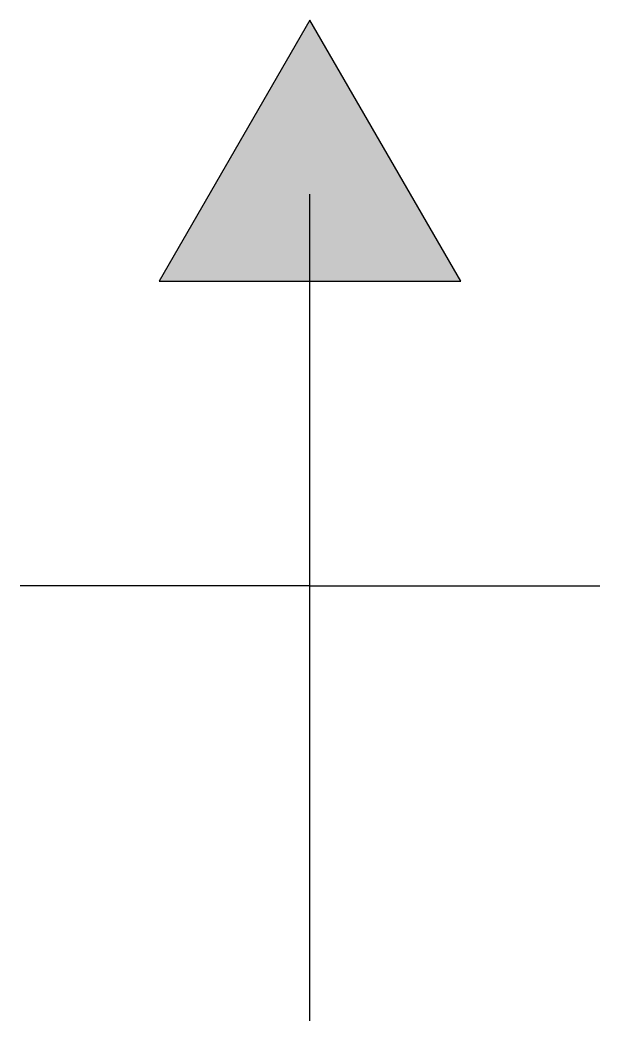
# Paper-space layout 'Layout2' of a CAD drawing. Header units: millimetres. Extents: x 86.9 to 106.9, y 97.4 to 131.9.
import ezdxf

# ---------------------------------------------------------------- set-up
doc = ezdxf.new("R2010")
doc.units = ezdxf.units.MM
doc.layers.add('Layer1', color=7, linetype='Continuous')
doc.layers.add('North_Arrow(2)', color=250, linetype='Continuous')

psp = doc.layouts.new('Layout2')

# ---------------------------------------------------------------- hatches: boundary and pattern name
at = {"layer": 'North_Arrow(2)'}
h = psp.add_hatch(color=251, dxfattribs=at)
h.dxf.hatch_style = 1
h.paths.add_polyline_path([(96.943, 131.867), (91.747, 122.867), (102.139, 122.867)])
h = psp.add_hatch(color=251, dxfattribs=at)
h.dxf.hatch_style = 1
h.paths.add_polyline_path([(96.943, 131.867), (91.747, 122.867), (102.139, 122.867)])
h = psp.add_hatch(color=251, dxfattribs=at)
h.dxf.hatch_style = 1
h.paths.add_polyline_path([(96.943, 130.367), (94.345, 125.867), (99.541, 125.867)])
h = psp.add_hatch(color=251, dxfattribs=at)
h.dxf.hatch_style = 1
h.paths.add_polyline_path([(96.943, 130.367), (94.345, 125.867), (99.541, 125.867)])
h = psp.add_hatch(color=251, dxfattribs=at)
h.dxf.hatch_style = 1
h.paths.add_polyline_path([(96.943, 130.367), (94.345, 125.867), (99.541, 125.867)])
h = psp.add_hatch(color=251, dxfattribs=at)
h.dxf.hatch_style = 1
h.paths.add_polyline_path([(96.943, 130.367), (94.345, 125.867), (99.541, 125.867)])
h = psp.add_hatch(color=251, dxfattribs=at)
h.dxf.hatch_style = 1
h.paths.add_polyline_path([(96.943, 130.367), (94.345, 125.867), (99.541, 125.867)])

# ---------------------------------------------------------------- linework, layer by layer
at = {"layer": 'Layer1'}
for p, q in [((96.943, 97.367), (96.943, 125.867)), ((96.943, 112.367), (86.943, 112.367)), ((96.943, 112.367), (106.943, 112.367))]:
    psp.add_line(p, q, dxfattribs=at)
psp.add_lwpolyline([(96.943, 131.867), (91.747, 122.867), (102.139, 122.867)], close=True, dxfattribs=at)

doc.saveas('drawing.dxf')
